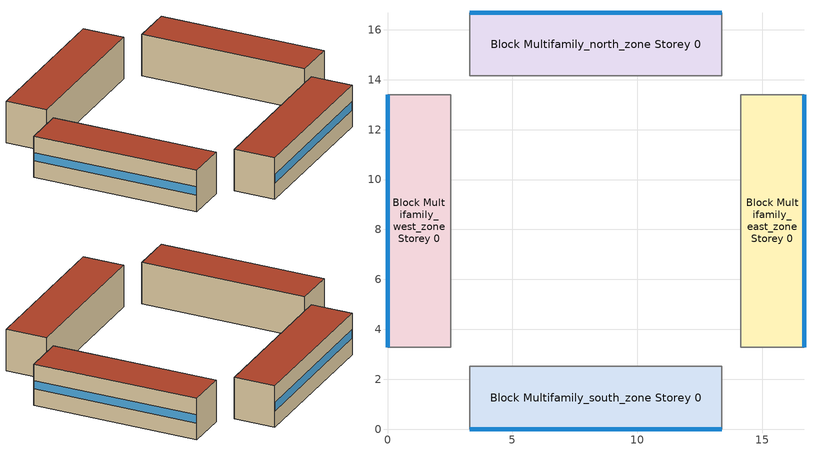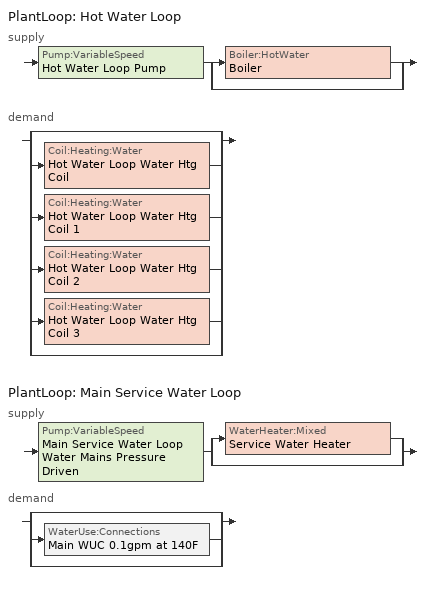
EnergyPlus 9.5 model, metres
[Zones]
Block Multifamily_south_zone Storey 0
 floor ground (Multifamily_south_zone_perimeter_bottom_floor_ffactor): 13.39,2.53 13.39,0 3.29,0 3.29,2.53 z0
 wall outside (ext_wall_wood_framed): 3.29,0 13.39,0 z0:2.59
 wall adiabatic (int_wall_default): 13.39,0 13.39,2.53 3.29,2.53 3.29,0 z0:2.59
 window (window_u_3.6129_shgc_0.3350): 3.29,0 13.39,0 z1.04:1.55
 roof outside (roof_attic_and_other): 13.39,0 13.39,2.53 3.29,2.53 3.29,0 z2.59
Block Multifamily_west_zone Storey 0
 floor ground (Multifamily_west_zone_perimeter_bottom_floor_ffactor): 2.53,13.39 2.53,3.29 0,3.29 0,13.39 z0
 wall outside (ext_wall_wood_framed): 0,13.39 0,3.29 z0:2.59
 wall adiabatic (int_wall_default): 0,3.29 2.53,3.29 2.53,13.39 0,13.39 z0:2.59
 window (window_u_3.6129_shgc_0.3350): 0,13.39 0,3.29 z1.04:1.55
 roof outside (roof_attic_and_other): 2.53,3.29 2.53,13.39 0,13.39 0,3.29 z2.59
Block Multifamily_north_zone Storey 0
 floor ground (Multifamily_north_zone_perimeter_bottom_floor_ffactor): 13.39,16.68 13.39,14.15 3.29,14.15 3.29,16.68 z0
 wall outside (ext_wall_wood_framed): 13.39,16.68 3.29,16.68 z0:2.59
 wall adiabatic (int_wall_default): 3.29,16.68 3.29,14.15 13.39,14.15 13.39,16.68 z0:2.59
 window (window_u_3.6129_shgc_0.3350): 13.39,16.68 3.29,16.68 z1.04:1.55
 roof outside (roof_attic_and_other): 13.39,14.15 13.39,16.68 3.29,16.68 3.29,14.15 z2.59
Block Multifamily_east_zone Storey 0
 floor ground (Multifamily_east_zone_perimeter_bottom_floor_ffactor): 16.68,13.39 16.68,3.29 14.15,3.29 14.15,13.39 z0
 wall outside (ext_wall_wood_framed): 16.68,3.29 16.68,13.39 z0:2.59
 wall adiabatic (int_wall_default): 16.68,13.39 14.15,13.39 14.15,3.29 16.68,3.29 z0:2.59
 window (window_u_3.6129_shgc_0.3350): 16.68,3.29 16.68,13.39 z1.04:1.55
 roof outside (roof_attic_and_other): 16.68,3.29 16.68,13.39 14.15,13.39 14.15,3.29 z2.59
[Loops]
PlantLoop 'Hot Water Loop'
 supply: Pump:VariableSpeed 'Hot Water Loop Pump' > split
  | Boiler:HotWater 'Boiler'
  | bypass
 demand: split
  | bypass
  | Coil:Heating:Water 'Hot Water Loop Water Htg Coil'
  | Coil:Heating:Water 'Hot Water Loop Water Htg Coil 1'
  | Coil:Heating:Water 'Hot Water Loop Water Htg Coil 2'
  | Coil:Heating:Water 'Hot Water Loop Water Htg Coil 3'
  | bypass
PlantLoop 'Main Service Water Loop'
 supply: Pump:VariableSpeed 'Main Service Water Loop Water Mains Pressure Driven' > split
  | WaterHeater:Mixed 'Service Water Heater'
  | bypass
 demand: split
  | bypass
  | WaterUse:Connections 'Main WUC 0.1gpm at 140F'
  | bypass
[Building]
None: North Axis=0; Terrain=Suburbs; Loads Convergence Tolerance Value=0.04; Temperature Convergence Tolerance Value=0.4; Solar Distribution=FullInteriorAndExterior; Maximum Number of Warmup Days=25; Minimum Number of Warmup Days=6
[Site:Location]
DENVER_STAPLETON_CO_USA_WMO_724690: Latitude=39.77; Longitude=-104.87; Time Zone=-7; Elevation=1611
[SizingPeriod:DesignDay] Day of Month=21; Humidity Condition Type=Wetbulb; Barometric Pressure=83411; Rain Indicator=No; Snow Indicator=No; Daylight Saving Time Indicator=No; Solar Model Indicator=ASHRAEClearSky
Name | Month | Day Type | Maximum DryBulb Temperature | Daily DryBulb Temperature Range | Wetbulb or DewPoint at Maximum DryBulb | Wind Speed | Wind Direction | Sky Clearness
DENVER_STAPLETON Ann Htg 99.6% Condns DB | 12 | WinterDesignDay | -20 | 0 | -20 | 2.3 | 180 | 0
DENVER_STAPLETON Ann Clg .4% Condns DB=>MWB | 7 | SummerDesignDay | 34.1 | 15.2 | 15.8 | 4 | 120 | 1
[SITE:GROUNDTEMPERATURE:FCFACTORMETHOD]
January Ground Temperature=11.4; February Ground Temperature=8.1; March Ground Temperature=5.4; April Ground Temperature=4.5; May Ground Temperature=5.8; June Ground Temperature=8.3; July Ground Temperature=10.9; August Ground Temperature=13; September Ground Temperature=15.6; October Ground Temperature=17.7; November Ground Temperature=18.8; December Ground Temperature=15.1
[MATERIAL] Thermal Absorptance=0.9; Solar Absorptance=0.7
Name | Roughness | Thickness | Conductivity | Density | Specific Heat | Visible Absorptance
g01_13mm_gypsum_board | Smooth | 0.0127 | 0.16 | 800 | 1090 | 0.5
f07_25mm_stucco | Smooth | 0.0254 | 0.72 | 1856 | 840 | 0.7
g01_16mm_gypsum_board | MediumSmooth | 0.0159 | 0.16 | 800 | 1090 | 0.7
f12_asphalt_shingles | VeryRough | 0.0032 | 0.04 | 1120 | 1260 | 0.7
g02_16mm_plywood | Smooth | 0.0159 | 0.12 | 544 | 1210 | 0.7
[MATERIAL:NOMASS]
wall_ins_layer_R_2.3680: Roughness=VeryRough; Thermal Resistance=2.368; Thermal Absorptance=0.9; Solar Absorptance=0.7; Visible Absorptance=0.8
[WINDOWMATERIAL:SIMPLEGLAZINGSYSTEM]
glazing_u_3.6129_shgc_0.3350: UFactor=3.61288; Solar Heat Gain Coefficient=0.335
[CONSTRUCTION]
int_wall_default: g01_13mm_gypsum_board, g01_13mm_gypsum_board
ext_wall_wood_framed: f07_25mm_stucco, g01_16mm_gypsum_board, wall_ins_layer_R_2.3680, g01_16mm_gypsum_board
roof_attic_and_other: f12_asphalt_shingles, g02_16mm_plywood, g01_16mm_gypsum_board
window_u_3.6129_shgc_0.3350: glazing_u_3.6129_shgc_0.3350
[CONSTRUCTION:FFACTORGROUNDFLOOR] FFactor=1.3; Area=25.5483; PerimeterExposed=10.1091
Multifamily_south_zone_perimeter_bottom_floor_ffactor; Multifamily_west_zone_perimeter_bottom_floor_ffactor; Multifamily_north_zone_perimeter_bottom_floor_ffactor; Multifamily_east_zone_perimeter_bottom_floor_ffactor
[ZONE] Type=1; Multiplier=1; Ceiling Height=autocalculate; Volume=autocalculate; Floor Area=autocalculate; Part of Total Floor Area=Yes
Block Multifamily_south_zone Storey 0; Block Multifamily_west_zone Storey 0; Block Multifamily_north_zone Storey 0; Block Multifamily_east_zone Storey 0
[ZONELIST]
zone_list_Multifamily: Block Multifamily_south_zone Storey 0, Block Multifamily_west_zone Storey 0, Block Multifamily_north_zone Storey 0, Block Multifamily_east_zone Storey 0
[PEOPLE]
Multifamily_ppl: Zone or ZoneList=zone_list_Multifamily; Number of People Schedule=bldg_occ_sch; Number of People Calculation Method=People/Area; People per Zone Floor Area=1.95707e-05; Fraction Radiant=0.3; Sensible Heat Fraction=autocalculate; Activity Level Schedule=activity_sch; Carbon Dioxide Generation Rate=3.82e-08; Enable ASHRAE 55 Comfort Warnings=No; Mean Radiant Temperature Calculation Type=ZoneAveraged; Clothing Insulation Calculation Method=ClothingInsulationSchedule
[LIGHTS]
Multifamily_lgt: Zone or ZoneList=zone_list_Multifamily; Schedule=bldg_light_sch; Design Level Calculation Method=Watts/Area; Watts per Zone Floor Area=9.87344; Return Air Fraction=0; Fraction Radiant=0.7; Fraction Visible=0.2; Fraction Replaceable=1; EndUse Subcategory=General; Return Air Fraction Calculated from Plenum Temperature=No; Return Air Fraction Function of Plenum Temperature Coefficient 1=0; Return Air Fraction Function of Plenum Temperature Coefficient 2=0
[ELECTRICEQUIPMENT]
Multifamily_eqp: Zone or ZoneList=zone_list_Multifamily; Schedule=bldg_electric_equipment_sch; Design Level Calculation Method=Watts/Area; Watts per Zone Floor Area=3.34061; Fraction Latent=0; Fraction Radiant=0.5; Fraction Lost=0; EndUse Subcategory=General
[GASEQUIPMENT]
Multifamily_gas_equipment: Zone or ZoneList=Block Multifamily_north_zone Storey 0; Schedule=bldg_gas_equipment_sch; Design Level Calculation Method=EquipmentLevel; Design Level=300.8; Fraction Latent=0.1; Fraction Radiant=0.2; Fraction Lost=0.7; Carbon Dioxide Generation Rate=0; EndUse Subcategory=General
[ZONEINFILTRATION:DESIGNFLOWRATE] Constant Term Coefficient=0; Temperature Term Coefficient=0; Velocity Term Coefficient=0.224; Velocity Squared Term Coefficient=0
Name | Zone or ZoneList | Schedule | Design Flow Rate Calculation Method | Flow per Exterior Surface Area | Design Flow Rate
Multifamily_inf | zone_list_Multifamily | bldg_infiltration_sch | Flow/ExteriorArea | 0.002032
Multifamily_door_infiltration | Block Multifamily_south_zone Storey 0 | bldg_door_infiltration_sch | Flow/Zone |  | 0.02032
[EXTERIOR:LIGHTS]
Multifamily_ext_lgt: Schedule=bldg_ext_light_sch; Design Level=160; Control Option=AstronomicalClock; EndUse Subcategory=General
[DESIGNSPECIFICATION:OUTDOORAIR]
design_oa: Outdoor Air Method=Sum; Outdoor Air Flow per Person=0.00236; Outdoor Air Flow per Zone Floor Area=0.0003; Outdoor Air Flow per Zone=0; Outdoor Air Flow Air Changes per Hour=0
[Sizing:Zone] Zone Cooling Design Supply Air Temperature Input Method=SupplyAirTemperature; Zone Cooling Design Supply Air Temperature=13.8889; Zone Cooling Design Supply Air Temperature Difference=11.11; Zone Heating Design Supply Air Temperature Input Method=SupplyAirTemperature; Zone Heating Design Supply Air Temperature=50; Zone Heating Design Supply Air Temperature Difference=11.11; Zone Cooling Design Supply Air Humidity Ratio=0.008; Zone Heating Design Supply Air Humidity Ratio=0.008; Design Specification Outdoor Air Object=design_oa; Cooling Design Air Flow Method=DesignDay; Cooling Design Air Flow Rate=0; Cooling Minimum Air Flow per Zone Floor Area=0.000762; Cooling Minimum Air Flow=0; Cooling Minimum Air Flow Fraction=0; Heating Design Air Flow Method=DesignDay; Heating Design Air Flow Rate=0; Heating Maximum Air Flow per Zone Floor Area=0.002032; Heating Maximum Air Flow=0.141576; Heating Maximum Air Flow Fraction=0.3; Account for Dedicated Outdoor Air System=No
Block Multifamily_east_zone Storey 0; Block Multifamily_north_zone Storey 0; Block Multifamily_south_zone Storey 0; Block Multifamily_west_zone Storey 0
[Sizing:Plant] Loop Type=Heating; Sizing Option=NonCoincident; Zone Timesteps in Averaging Window=1; Coincident Sizing Factor Mode=None
Name | Design Loop Exit Temperature | Loop Design Temperature Difference
Hot Water Loop | 82.2222 | 11.1111
Main Service Water Loop | 60 | 5
[ZONECONTROL:THERMOSTAT]
zone_list_Multifamily Thermostat: Zone or ZoneList=zone_list_Multifamily; Control Type Schedule=zone_list_Multifamily Thermostat Schedule; Control 1=zone_list_Multifamily Thermostat DualSP; Temperature Difference Between Cutout And Setpoint=0
[THERMOSTATSETPOINT:DUALSETPOINT]
zone_list_Multifamily Thermostat DualSP: Heating Setpoint Temperature Schedule=heating_setpoint_constant; Cooling Setpoint Temperature Schedule=cooling_setpoint_constant
[ZoneHVAC:PackagedTerminalAirConditioner] Availability Schedule=always_on; Cooling Supply Air Flow Rate=Autosize; Heating Supply Air Flow Rate=Autosize; No Load Supply Air Flow Rate=Autosize; Cooling Outdoor Air Flow Rate=0; Heating Outdoor Air Flow Rate=0; No Load Outdoor Air Flow Rate=0; Fan Placement=DrawThrough; Supply Air Fan Operating Mode Schedule=always_on
Name | Supply Air Fan | Heating Coil | Cooling Coil
Block Multifamily_east_zone Storey 0 PTAC | Block Multifamily_east_zone Storey 0 PTAC Fan | Hot Water Loop Water Htg Coil 1 | Block Multifamily_east_zone Storey 0 PTAC 1spd DX AC Clg Coil
Block Multifamily_north_zone Storey 0 PTAC | Block Multifamily_north_zone Storey 0 PTAC Fan | Hot Water Loop Water Htg Coil | Block Multifamily_north_zone Storey 0 PTAC 1spd DX AC Clg Coil
Block Multifamily_south_zone Storey 0 PTAC | Block Multifamily_south_zone Storey 0 PTAC Fan | Hot Water Loop Water Htg Coil 2 | Block Multifamily_south_zone Storey 0 PTAC 1spd DX AC Clg Coil
Block Multifamily_west_zone Storey 0 PTAC | Block Multifamily_west_zone Storey 0 PTAC Fan | Hot Water Loop Water Htg Coil 3 | Block Multifamily_west_zone Storey 0 PTAC 1spd DX AC Clg Coil
[Zone equipment]
Block Multifamily_east_zone Storey 0: Block Multifamily_east_zone Storey 0 PTAC
Block Multifamily_north_zone Storey 0: Block Multifamily_north_zone Storey 0 PTAC
Block Multifamily_south_zone Storey 0: Block Multifamily_south_zone Storey 0 PTAC
Block Multifamily_west_zone Storey 0: Block Multifamily_west_zone Storey 0 PTAC
[Fan:OnOff] Availability Schedule=bldg_hvac_operation_sch; Fan Total Efficiency=0.9; Pressure Rise=331.288; Maximum Flow Rate=Autosize; Motor Efficiency=1; Motor In Airstream Fraction=1; EndUse Subcategory=General
Name | Fan Power Ratio Function of Speed Ratio Curve | Fan Efficiency Ratio Function of Speed Ratio Curve
Block Multifamily_east_zone Storey 0 PTAC Fan | Fan On Off Power Curve 1 | Fan On Off Efficiency Curve 1
Block Multifamily_north_zone Storey 0 PTAC Fan | Fan On Off Power Curve | Fan On Off Efficiency Curve
Block Multifamily_south_zone Storey 0 PTAC Fan | Fan On Off Power Curve 2 | Fan On Off Efficiency Curve 2
Block Multifamily_west_zone Storey 0 PTAC Fan | Fan On Off Power Curve 3 | Fan On Off Efficiency Curve 3
[Coil:Cooling:DX:SingleSpeed] Availability Schedule=always_on; Gross Rated Total Cooling Capacity=Autosize; Gross Rated Sensible Heat Ratio=Autosize; Gross Rated Cooling COP=3; Rated Air Flow Rate=Autosize; Rated Evaporator Fan Power Per Volume Flow Rate=773.3; Minimum Outdoor DryBulb Temperature for Compressor Operation=-25; Condenser Type=AirCooled; Evaporative Condenser Effectiveness=0; Evaporative Condenser Air Flow Rate=Autosize; Evaporative Condenser Pump Rated Power Consumption=Autosize; Crankcase Heater Capacity=0; Maximum Outdoor DryBulb Temperature for Crankcase Heater Operation=0; Basin Heater Capacity=0; Basin Heater Setpoint Temperature=10
Name | Total Cooling Capacity Function of Temperature Curve | Total Cooling Capacity Function of Flow Fraction Curve | Energy Input Ratio Function of Temperature Curve | Energy Input Ratio Function of Flow Fraction Curve | Part Load Fraction Correlation Curve
Block Multifamily_east_zone Storey 0 PTAC 1spd DX AC Clg Coil | Curve Biquadratic 7 | Curve Quadratic 10 | Curve Biquadratic 8 | Curve Quadratic 11 | Curve Quadratic 12
Block Multifamily_north_zone Storey 0 PTAC 1spd DX AC Clg Coil | Curve Biquadratic 3 | Curve Quadratic 4 | Curve Biquadratic 4 | Curve Quadratic 5 | Curve Quadratic 6
Block Multifamily_south_zone Storey 0 PTAC 1spd DX AC Clg Coil | Curve Biquadratic 11 | Curve Quadratic 16 | Curve Biquadratic 12 | Curve Quadratic 17 | Curve Quadratic 18
Block Multifamily_west_zone Storey 0 PTAC 1spd DX AC Clg Coil | Curve Biquadratic 15 | Curve Quadratic 22 | Curve Biquadratic 16 | Curve Quadratic 23 | Curve Quadratic 24
[Coil:Heating:Water] Availability Schedule=always_on; UFactor Times Area Value=Autosize; Maximum Water Flow Rate=Autosize; Performance Input Method=UFactorTimesAreaAndDesignWaterFlowRate; Rated Capacity=Autosize; Rated Inlet Water Temperature=82.2222; Rated Inlet Air Temperature=16.6; Rated Outlet Water Temperature=71.1111; Rated Outlet Air Temperature=32.2; Rated Ratio for Air and Water Convection=0.5
Hot Water Loop Water Htg Coil 1; Hot Water Loop Water Htg Coil; Hot Water Loop Water Htg Coil 2; Hot Water Loop Water Htg Coil 3
[Pump:VariableSpeed] Design Maximum Flow Rate=Autosize; Design Power Consumption=Autosize; Motor Efficiency=1; Fraction of Motor Inefficiencies to Fluid Stream=0; Coefficient 1 of the Part Load Performance Curve=0; Coefficient 2 of the Part Load Performance Curve=1; Coefficient 3 of the Part Load Performance Curve=0; Coefficient 4 of the Part Load Performance Curve=0; Design Minimum Flow Rate=0; Skin Loss Radiative Fraction=0.5; Design Power Sizing Method=PowerPerFlowPerPressure; Design Electric Power per Unit Flow Rate=348701.1; Design Shaft Power per Unit Flow Rate per Unit Head=1.28205; Design Minimum Flow Rate Fraction=0; EndUse Subcategory=General
Name | Design Pump Head | Pump Control Type
Hot Water Loop Pump | 179344 | Intermittent
Main Service Water Loop Water Mains Pressure Driven | 0.001 | Continuous
[Boiler:HotWater]
Boiler: Fuel Type=NaturalGas; Nominal Capacity=Autosize; Nominal Thermal Efficiency=0.8; Efficiency Curve Temperature Evaluation Variable=LeavingBoiler; Design Water Flow Rate=Autosize; Minimum Part Load Ratio=0; Maximum Part Load Ratio=1.2; Optimum Part Load Ratio=1; Water Outlet Upper Temperature Limit=95; Boiler Flow Mode=LeavingSetpointModulated; Parasitic Electric Load=0; Sizing Factor=1; EndUse Subcategory=General
[WaterHeater:Mixed]
Service Water Heater: Tank Volume=Autosize; Setpoint Temperature Schedule=Service Water Loop Temp - 140F; Deadband Temperature Difference=2; Maximum Temperature Limit=60; Heater Control Type=Cycle; Heater Maximum Capacity=Autosize; Heater Ignition Minimum Flow Rate=0; Heater Ignition Delay=0; Heater Fuel Type=Electricity; Heater Thermal Efficiency=1; Off Cycle Parasitic Fuel Consumption Rate=1875.65; Off Cycle Parasitic Fuel Type=Electricity; Off Cycle Parasitic Heat Fraction to Tank=0.8; On Cycle Parasitic Fuel Consumption Rate=1875.65; On Cycle Parasitic Fuel Type=Electricity; On Cycle Parasitic Heat Fraction to Tank=0; Ambient Temperature Indicator=Schedule; Ambient Temperature Schedule=Water Heater Ambient Temp Schedule - 71.6f; Off Cycle Loss Coefficient to Ambient Temperature=1.053; Off Cycle Loss Fraction to Zone=1; On Cycle Loss Coefficient to Ambient Temperature=1.053; On Cycle Loss Fraction to Zone=1; Use Side Effectiveness=1; Source Side Effectiveness=1; Use Side Design Flow Rate=Autosize; Source Side Design Flow Rate=Autosize; Indirect Water Heating Recovery Time=1.5; Source Side Flow Control Mode=IndirectHeatPrimarySetpoint; EndUse Subcategory=General
[WaterHeater:Sizing]
Service Water Heater: Design Mode=PeakDraw; Time Storage Can Meet Peak Draw=0.538503; Time for Tank Recovery=1.5; Nominal Tank Volume for Autosizing Plant Connections=1
[PlantLoop] Fluid Type=Water; Minimum Loop Temperature=10; Maximum Loop Flow Rate=Autosize; Minimum Loop Flow Rate=0; Plant Loop Volume=Autocalculate; Load Distribution Scheme=Optimal; Plant Loop Demand Calculation Scheme=SingleSetpoint
Name | Plant Equipment Operation Scheme | Maximum Loop Temperature
Hot Water Loop | Hot Water Loop Operation Schemes | 100
Main Service Water Loop | Main Service Water Loop Operation Schemes | 60
[PlantEquipmentList]
Hot Water Loop Heating Equipment List: Boiler
Main Service Water Loop Heating Equipment List: Service Water Heater
[PlantEquipmentOperation:HeatingLoad] Load Range 1 Lower Limit=0; Load Range 1 Upper Limit=1000000000
Name | Range 1 Equipment List
Hot Water Loop Heating Operation Scheme | Hot Water Loop Heating Equipment List
Main Service Water Loop Heating Operation Scheme | Main Service Water Loop Heating Equipment List
[PlantEquipmentOperationSchemes] Control Scheme 1 Schedule=always_on
Name | Control Scheme 1
Hot Water Loop Operation Schemes | Hot Water Loop Heating Operation Scheme
Main Service Water Loop Operation Schemes | Main Service Water Loop Heating Operation Scheme
[SetpointManager:Scheduled] Control Variable=Temperature
Name | Schedule | Setpoint Node or NodeList
Hot Water Loop Setpoint Manager | Hot Water Loop Temp - 180F | Hot Water Loop Supply Outlet Node
Service hot water setpoint manager | Service Water Loop Temp - 140F
[WaterUse:Equipment]
Main Service Water Use 0.1gpm at 140F: EndUse Subcategory=General; Peak Flow Rate=6.309e-06; Flow Rate Fraction Schedule=bldg_swh_use_sch; Target Temperature Schedule=Mixed Water At Faucet Temp - 140F; Sensible Fraction Schedule=Fraction Sensible - 0.2; Latent Fraction Schedule=Fraction Latent - 0.05
[WaterUse:Connections]
Main WUC 0.1gpm at 140F: Drain Water Heat Exchanger Type=None; Drain Water Heat Exchanger Destination=Plant; Water Use Equipment 1=Main Service Water Use 0.1gpm at 140F
[Schedule:Day:Interval]
Hot Water Loop Temp - 180F Default: No, 24:00, 82.2222
Fraction Latent - 0.05 Default: No, 24:00, 0.05
Fraction Sensible - 0.2 Default: No, 24:00, 0.2
Mixed Water At Faucet Temp - 140F Default; Service Water Loop Temp - 140F Default: No, 24:00, 60
Water Heater Ambient Temp Schedule - 71.6f Default: No, 24:00, 22
[Schedule:Week:Daily]
Hot Water Loop Temp - 180F Week Rule - Jan1-Dec31: Hot Water Loop Temp - 180F Default, Hot Water Loop Temp - 180F Default, Hot Water Loop Temp - 180F Default, Hot Water Loop Temp - 180F Default, Hot Water Loop Temp - 180F Default, Hot Water Loop Temp - 180F Default, Hot Water Loop Temp - 180F Default, Hot Water Loop Temp - 180F Default, Hot Water Loop Temp - 180F Default, Hot Water Loop Temp - 180F Default, Hot Water Loop Temp - 180F Default, Hot Water Loop Temp - 180F Default
Fraction Latent - 0.05 Week Rule - Jan1-Dec31: Fraction Latent - 0.05 Default, Fraction Latent - 0.05 Default, Fraction Latent - 0.05 Default, Fraction Latent - 0.05 Default, Fraction Latent - 0.05 Default, Fraction Latent - 0.05 Default, Fraction Latent - 0.05 Default, Fraction Latent - 0.05 Default, Fraction Latent - 0.05 Default, Fraction Latent - 0.05 Default, Fraction Latent - 0.05 Default, Fraction Latent - 0.05 Default
Fraction Sensible - 0.2 Week Rule - Jan1-Dec31: Fraction Sensible - 0.2 Default, Fraction Sensible - 0.2 Default, Fraction Sensible - 0.2 Default, Fraction Sensible - 0.2 Default, Fraction Sensible - 0.2 Default, Fraction Sensible - 0.2 Default, Fraction Sensible - 0.2 Default, Fraction Sensible - 0.2 Default, Fraction Sensible - 0.2 Default, Fraction Sensible - 0.2 Default, Fraction Sensible - 0.2 Default, Fraction Sensible - 0.2 Default
Mixed Water At Faucet Temp - 140F Week Rule - Jan1-Dec31: Mixed Water At Faucet Temp - 140F Default, Mixed Water At Faucet Temp - 140F Default, Mixed Water At Faucet Temp - 140F Default, Mixed Water At Faucet Temp - 140F Default, Mixed Water At Faucet Temp - 140F Default, Mixed Water At Faucet Temp - 140F Default, Mixed Water At Faucet Temp - 140F Default, Mixed Water At Faucet Temp - 140F Default, Mixed Water At Faucet Temp - 140F Default, Mixed Water At Faucet Temp - 140F Default, Mixed Water At Faucet Temp - 140F Default, Mixed Water At Faucet Temp - 140F Default
Service Water Loop Temp - 140F Week Rule - Jan1-Dec31: Service Water Loop Temp - 140F Default, Service Water Loop Temp - 140F Default, Service Water Loop Temp - 140F Default, Service Water Loop Temp - 140F Default, Service Water Loop Temp - 140F Default, Service Water Loop Temp - 140F Default, Service Water Loop Temp - 140F Default, Service Water Loop Temp - 140F Default, Service Water Loop Temp - 140F Default, Service Water Loop Temp - 140F Default, Service Water Loop Temp - 140F Default, Service Water Loop Temp - 140F Default
Water Heater Ambient Temp Schedule - 71.6f Week Rule - Jan1-Dec31: Water Heater Ambient Temp Schedule - 71.6f Default, Water Heater Ambient Temp Schedule - 71.6f Default, Water Heater Ambient Temp Schedule - 71.6f Default, Water Heater Ambient Temp Schedule - 71.6f Default, Water Heater Ambient Temp Schedule - 71.6f Default, Water Heater Ambient Temp Schedule - 71.6f Default, Water Heater Ambient Temp Schedule - 71.6f Default, Water Heater Ambient Temp Schedule - 71.6f Default, Water Heater Ambient Temp Schedule - 71.6f Default, Water Heater Ambient Temp Schedule - 71.6f Default, Water Heater Ambient Temp Schedule - 71.6f Default, Water Heater Ambient Temp Schedule - 71.6f Default
[Schedule:Year]
Hot Water Loop Temp - 180F: Hot Water Loop Temp - 180F Week Rule - Jan1-Dec31, 1, 1, 12, 31
Fraction Latent - 0.05: Fraction Latent - 0.05 Week Rule - Jan1-Dec31, 1, 1, 12, 31
Fraction Sensible - 0.2: Fraction Sensible - 0.2 Week Rule - Jan1-Dec31, 1, 1, 12, 31
Mixed Water At Faucet Temp - 140F: Mixed Water At Faucet Temp - 140F Week Rule - Jan1-Dec31, 1, 1, 12, 31
Service Water Loop Temp - 140F: Service Water Loop Temp - 140F Week Rule - Jan1-Dec31, 1, 1, 12, 31
Water Heater Ambient Temp Schedule - 71.6f: Water Heater Ambient Temp Schedule - 71.6f Week Rule - Jan1-Dec31, 1, 1, 12, 31
[SCHEDULE:COMPACT]
zone_list_Multifamily Thermostat Schedule: Through: 12/31, For: AllDays, Until: 24:00, 4
[SCHEDULE:FILE] File=schedules/SITE_00003_schedules.csv; Rows to Skip at Top=1; Number of Hours of Data=8760; Column Separator=Comma; Interpolate to Timestep=No
Name | Column Number
bldg_occ_sch | 2
bldg_swh_use_sch | 3
bldg_electric_equipment_sch | 4
bldg_gas_equipment_sch | 5
bldg_light_sch | 6
bldg_ext_light_sch | 7
bldg_hvac_operation_sch | 8
bldg_infiltration_sch | 11
bldg_door_infiltration_sch | 12
activity_sch | 13
always_on | 14
[SCHEDULE:CONSTANT]
cooling_setpoint_constant: Any Number, 26.66
heating_setpoint_constant: Any Number, 22.22
[Curve:Quadratic]
Name | Coefficient1 Constant | Coefficient2 x | Coefficient3 x2 | Minimum Value of x | Maximum Value of x | Minimum Curve Output | Maximum Curve Output
Curve Quadratic 10; Curve Quadratic 4; Curve Quadratic 16; Curve Quadratic 22 | 0.8 | 0.2 | 0 | 0.5 | 1.5
Curve Quadratic 11; Curve Quadratic 5; Curve Quadratic 17; Curve Quadratic 23 | 1.1552 | -0.1808 | 0.0256 | 0.5 | 1.5
Curve Quadratic 12; Curve Quadratic 6; Curve Quadratic 18; Curve Quadratic 24 | 0.85 | 0.15 | 0 | 0 | 1 | 0.7 | 1
[Curve:Cubic] Coefficient1 Constant=1; Coefficient2 x=0; Coefficient3 x2=0; Coefficient4 x3=0; Minimum Value of x=0; Maximum Value of x=1
Fan On Off Efficiency Curve 1; Fan On Off Efficiency Curve; Fan On Off Efficiency Curve 2; Fan On Off Efficiency Curve 3
[Curve:Exponent] Coefficient1 Constant=1; Coefficient2 Constant=0; Coefficient3 Constant=0; Minimum Value of x=0; Maximum Value of x=1
Fan On Off Power Curve 1; Fan On Off Power Curve; Fan On Off Power Curve 2; Fan On Off Power Curve 3
[Curve:Biquadratic] Minimum Value of x=12.77778; Maximum Value of x=23.88889; Minimum Value of y=23.88889; Maximum Value of y=46.11111
Name | Coefficient1 Constant | Coefficient2 x | Coefficient3 x2 | Coefficient4 y | Coefficient5 y2 | Coefficient6 xy
Curve Biquadratic 7; Curve Biquadratic 3; Curve Biquadratic 11; Curve Biquadratic 15 | 0.942588 | 0.00954335 | 0.00068377 | -0.0110427 | 5.249e-06 | -9.72e-06
Curve Biquadratic 8; Curve Biquadratic 4; Curve Biquadratic 12; Curve Biquadratic 16 | 0.342414 | 0.034885 | -0.0006237 | 0.00497722 | 0.000437951 | -0.000728028
